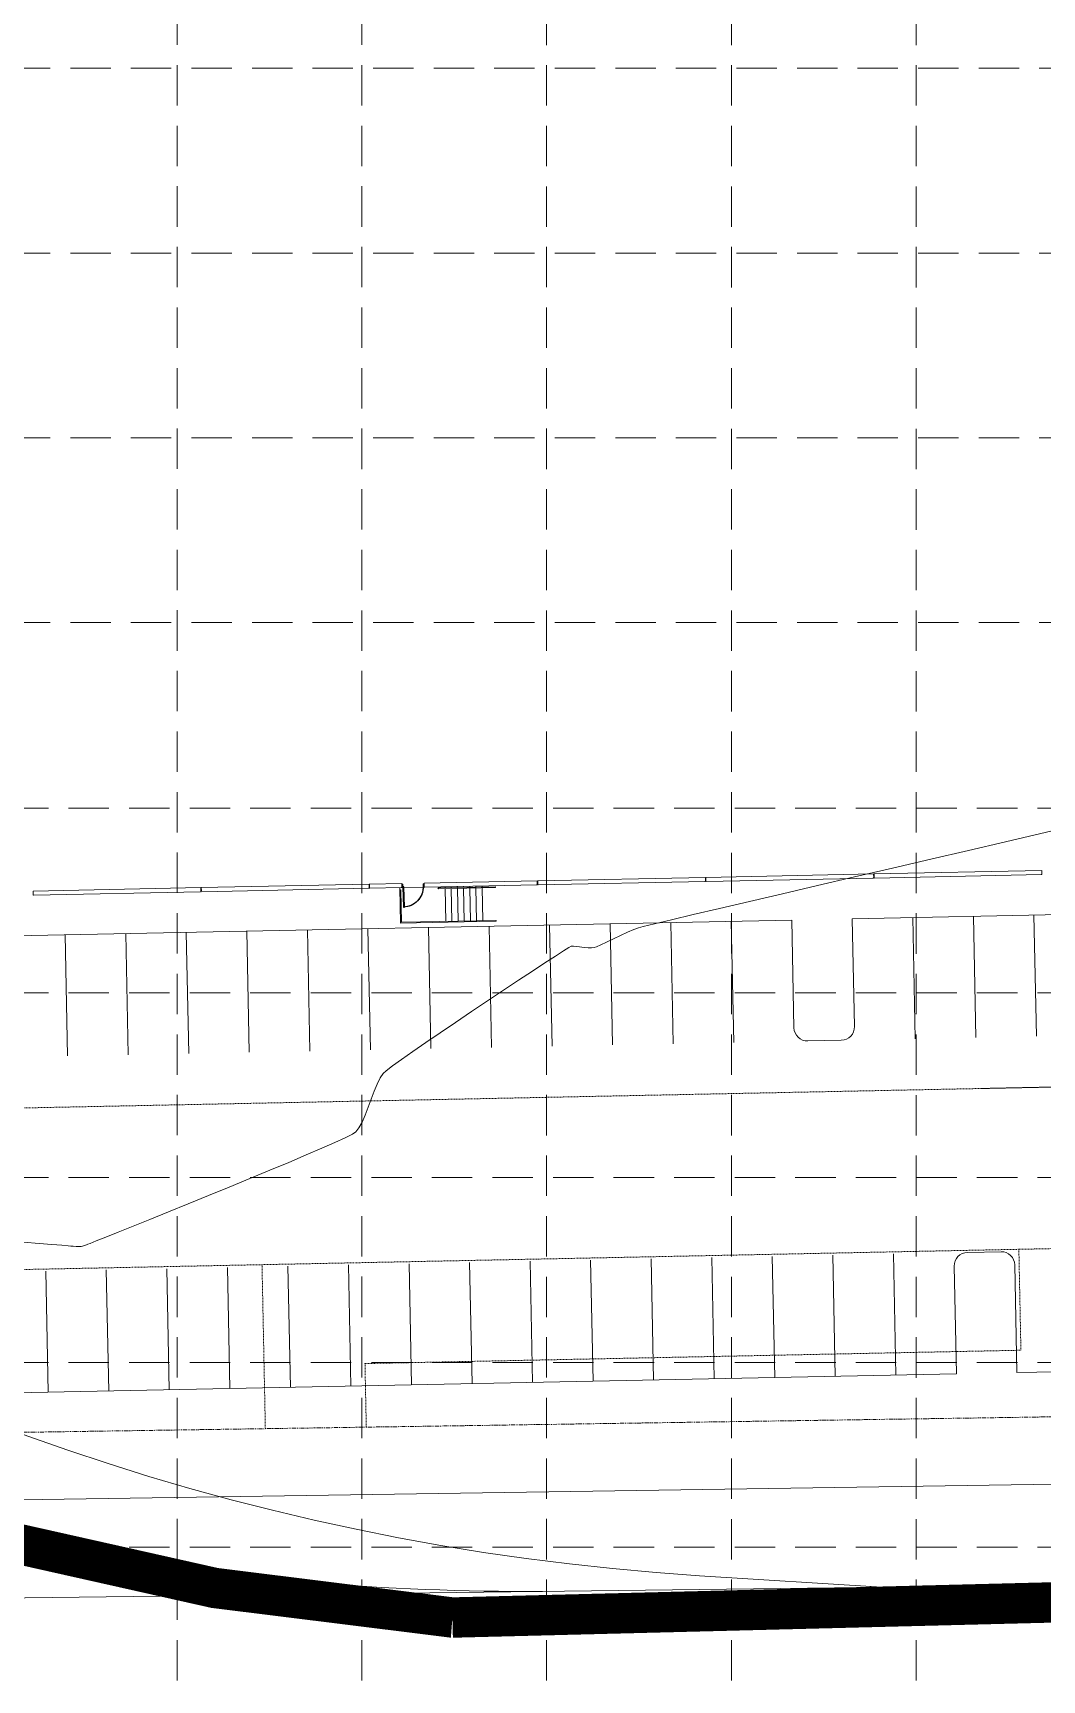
# Model space of a CAD drawing. Extents: x 2140663 to 2528301, y 336313 to 7007653.
# Drawn here: x 2527619.4 to 2527769.4, y 7006122 to 7006366.8 of the extents above; entities that cross this region are included whole.
import ezdxf

# ---------------------------------------------------------------- set-up
doc = ezdxf.new("R2010")
doc.units = 0
doc.header["$MEASUREMENT"] = 0
for name, pattern in [('HIDDEN', [0.375, 0.25, -0.125]), ('PHANTOM2', [1.25, 0.625, -0.125, 0.125, -0.125, 0.125, -0.125]), ('xdrc002pt$0$HIDDEN2', [0.1875, 0.125, -0.0625])]:
    doc.linetypes.add(name, pattern=pattern)
for name, color, linetype in [('1 EXISTING CONTOURS', 43, 'Continuous'), ('GRID', 254, 'HIDDEN'), ('LIMITS OF DISTURBANCE', 1, 'HIDDEN'), ('xdrc002ar$0$BASE1$0$ADO', 8, 'Continuous'), ('xdrc002ar$0$BASE1$0$AFLHR', 7, 'Continuous'), ('xdrc002ar$0$BASE1$0$awa', 7, 'Continuous'), ('xdrc002ar$0$xdrc002ar$0$C-PKNG-FACE-N', 1, 'Continuous'), ('xdrc002ar$0$xdrc002ar$0$C-PKNG-STRP-N', 6, 'Continuous'), ('xdrc002ar$0$XR3$0$BASE1$0$ADO', 3, 'Continuous'), ('xdrc002ar$0$XR3$0$BASE1$0$AFLHR', 2, 'Continuous'), ('xdrc002ar$0$XR3$0$BASE1$0$AFLST', 2, 'Continuous'), ('xdrc002ar$0$XR3$0$BASE1$0$awa', 4, 'Continuous'), ('xdrc002bs$0$C-WATR-PIPE-E', 12, 'Continuous'), ('xdrc002bs$0$v-rail-road-exist-demo', 14, 'xdrc002bs$0$TRACKS'), ('xdrc002bs$0$v-rail-road-exst', 14, 'xdrc002bs$0$TRACKS'), ('xdrc002pt$0$V-ESMT-ACCS-N', 2, 'xdrc002pt$0$HIDDEN2'), ('xdrc002pt$0$v-prop-line', 3, 'PHANTOM2')]:
    doc.layers.add(name, color=color, linetype=linetype)
doc.linetypes.add('xdrc002bs$0$TRACKS', pattern='A,0.15,[130,ltypeshp.shx,S=0.25,R=0,X=0,Y=0],0.15', length=0.3)

# ---------------------------------------------------------------- blocks, each defined once
blk = doc.blocks.new('xdrc002ar$0$XR3$0$A$C548F7B79')
at = {"layer": 'xdrc002ar$0$XR3$0$BASE1$0$awa', "lineweight": 0}
for p, q in [((0.7544716922566295, 299.2499386370182), (-1.88872218132019e-05, 298.4999518254772)), ((-1.88867561519146e-05, 0.7499248990789056), (-1.88872218132019e-05, 298.4999518254772)), ((0.7544716922566295, 299.2499386370182), (7.249981112778187, 299.2499386370182)), ((7.249981112312526, -6.191246211528778e-05), (7.249981112778187, 299.2499386370182)), ((0.7544716922566295, -6.191246211528778e-05), (-1.88872218132019e-05, 0.7499248990789056)), ((0.7544716922566295, -6.191246211528778e-05), (7.249981112778187, -6.191246211528778e-05))]:
    blk.add_line(p, q, dxfattribs=at)
blk = doc.blocks.new('xdrc002ar$0$A$C548F7B79')
at = {"layer": 'xdrc002ar$0$BASE1$0$awa', "lineweight": 0}
for p, q in [((0.7544716922566295, 299.2499386370182), (-1.88872218132019e-05, 298.4999518254772)), ((-1.88867561519146e-05, 0.7499248990789056), (-1.88872218132019e-05, 298.4999518254772)), ((0.7544716922566295, 299.2499386370182), (7.249981112778187, 299.2499386370182)), ((7.249981112312526, -6.191246211528778e-05), (7.249981112778187, 299.2499386370182)), ((0.7544716922566295, -6.191246211528778e-05), (-1.88872218132019e-05, 0.7499248990789056)), ((0.7544716922566295, -6.191246211528778e-05), (7.249981112778187, -6.191246211528778e-05))]:
    blk.add_line(p, q, dxfattribs=at)
blk = doc.blocks.new('xdrc002ar$0$BASE1$0$36D')
at = {"layer": 'xdrc002ar$0$BASE1$0$ADO'}
blk.add_lwpolyline([(-1.75, 1.000444171950221e-11), (0, 1.000444171950221e-11), (0, -35.99999999999), (-1.75, -35.99999999999)], close=True, dxfattribs=at)
blk.add_arc((0, 1.000444171950221e-11), 36, 180, 270, dxfattribs=at)
blk = doc.blocks.new('xdrc002ar$0$XR3$0$BASE1$0$36D')
at = {"layer": 'xdrc002ar$0$XR3$0$BASE1$0$ADO'}
blk.add_lwpolyline([(-1.75, 1.000444171950221e-11), (0, 1.000444171950221e-11), (0, -35.99999999999), (-1.75, -35.99999999999)], close=True, dxfattribs=at)
blk.add_arc((0, 1.000444171950221e-11), 36, 180, 270, dxfattribs=at)

msp = doc.modelspace()

# ---------------------------------------------------------------- linework, layer by layer
at = {"layer": '1 EXISTING CONTOURS', "color": 43, "lineweight": 0, "extrusion": (0.2268773845427762, -0.9739233298278819, 0), "elevation": -6250054.537375594}
msp.add_lwpolyline([(4051412.538992429, 604), (4051407.163450097, 604)], dxfattribs=at)
at = {"layer": '1 EXISTING CONTOURS', "color": 43, "lineweight": 0, "extrusion": (0.2270987692787496, -0.9738717312829638, 0), "elevation": -6249133.41567448}
msp.add_lwpolyline([(4052838.203629833, 604), (4052833.186102646, 604)], dxfattribs=at)
at = {"layer": '1 EXISTING CONTOURS', "color": 43, "lineweight": 0, "extrusion": (0.2266868450470709, -0.9739676967346532, 0), "elevation": -6250847.021384688}
msp.add_lwpolyline([(4050178.714303121, 604.0000000000007), (4050172.928837258, 604.0000000000007)], dxfattribs=at)
at = {"layer": '1 EXISTING CONTOURS', "color": 43, "lineweight": 0, "elevation": 604}
for points in [[(2527763.928426366, 7006246.587608127), (2527758.443583954, 7006245.310680888)], [(2527752.808727092, 7006243.999191884), (2527747.123317658, 7006242.6759176)], [(2527735.998688576, 7006240.085119142), (2527730.75839268, 7006238.863147941)], [(2527730.75839268, 7006238.863147941), (2527725.865391714, 7006237.720497406)], [(2527714.264777169, 7006234.996234666), (2527711.755574691, 7006234.398631662)], [(2527705.6651754, 7006232.168684929), (2527704.651759704, 7006231.688919568)], [(2527707.762303575, 7006233.140651532), (2527706.73115917, 7006232.668764977)], [(2527711.755574691, 7006234.398631662), (2527710.090976523, 7006233.994231758)], [(2527699.048519573, 7006230.899960341), (2527698.253514519, 7006230.394812172)], [(2527699.706872478, 7006231.097760074), (2527699.366068664, 7006231.086968693)], [(2527700.162945517, 7006231.039746098), (2527699.706872478, 7006231.097760074)], [(2527701.364710081, 7006230.882399603), (2527700.983089924, 7006230.912384987)], [(2527679.897841843, 7006218.204485233), (2527677.756574211, 7006216.742038351)], [(2527677.756574211, 7006216.742038351), (2527675.823510026, 7006215.406271544)], [(2527672.831322693, 7006213.276530846), (2527671.896864894, 7006212.5634333)], [(2527671.419941238, 7006212.138768517), (2527670.987723698, 7006211.486949746)], [(2527669.661913102, 7006208.340332637), (2527669.211726869, 7006207.135809545)], [(2527668.301626273, 7006204.92781246), (2527667.842593885, 7006204.069180192)], [(2527665.806931867, 7006202.620270124), (2527664.265150715, 7006201.911156513)], [(2527659.999820971, 7006200.052556947), (2527657.407165171, 7006198.954046353)], [(2527632.053886304, 7006188.57890931), (2527630.212330719, 7006187.839108047)], [(2527623.683416212, 7006186.62873772), (2527622.206591947, 7006186.749268003)], [(2527625.37006889, 7006186.49405809), (2527625.02398043, 7006186.520429824)], [(2527625.821069604, 7006186.460773674), (2527625.37006889, 7006186.49405809)], [(2527626.540152404, 7006186.441705743), (2527626.252568724, 7006186.437636313)], [(2527626.766067248, 7006186.495659121), (2527626.540152404, 7006186.441705743)], [(2527627.339048042, 7006186.694627388), (2527627.053411337, 7006186.590244373)], [(2527627.559840734, 7006186.777974058), (2527627.339048042, 7006186.694627388)], [(2527628.805840333, 7006187.275359963), (2527627.899861539, 7006186.91315274)], [(2527630.212330719, 7006187.839108047), (2527628.805840333, 7006187.275359963)]]:
    msp.add_lwpolyline(points, dxfattribs=at)
at = {"layer": '1 EXISTING CONTOURS', "color": 43, "lineweight": 0, "extrusion": (0.2267543128094369, -0.9739519914360872, 0), "elevation": -6250566.444790523}
msp.add_lwpolyline([(4050600.087955919, 604.0000000000007), (4050594.300709547, 604.0000000000007)], dxfattribs=at)
at = {"layer": '1 EXISTING CONTOURS', "color": 43, "lineweight": 0, "extrusion": (0.226884922958958, -0.9739215737080208, 0), "elevation": -6250023.182152411}
msp.add_lwpolyline([(4051432.498788464, 604), (4051426.863705414, 604)], dxfattribs=at)
at = {"layer": '1 EXISTING CONTOURS', "color": 43, "lineweight": 0, "extrusion": (0.2278726428134734, -0.9736909461719376, 0), "elevation": -6245910.661921854}
msp.add_lwpolyline([(4057753.695085729, 604), (4057749.128704399, 604)], dxfattribs=at)
at = {"layer": '1 EXISTING CONTOURS', "color": 43, "lineweight": 0, "extrusion": (0.2296914470946447, -0.9732634993317937, 0), "elevation": -6238318.442257789}
msp.add_lwpolyline([(4069407.629363158, 604.0000000000007), (4069404.285618204, 604.0000000000007)], dxfattribs=at)
at = {"layer": '1 EXISTING CONTOURS', "color": 43, "lineweight": 0, "extrusion": (0.2285725684413205, -0.9735268773671006, 0), "elevation": -6242991.940042051}
msp.add_lwpolyline([(4062238.253079254, 604), (4062234.247000362, 604)], dxfattribs=at)
at = {"layer": '1 EXISTING CONTOURS', "color": 43, "lineweight": 0, "extrusion": (0.4247124825507197, -0.9053282869576122, 0), "elevation": -5269392.019088682}
msp.add_lwpolyline([(5264038.874930685, 604.0000000000007), (5264037.697475186, 604.0000000000007)], dxfattribs=at)
at = {"layer": '1 EXISTING CONTOURS', "color": 43, "lineweight": 0, "extrusion": (0.3987363016577193, -0.9170656256453648, 0), "elevation": -5417286.733736451}
msp.add_lwpolyline([(5111714.382634019, 604), (5111713.391540714, 604)], dxfattribs=at)
at = {"layer": '1 EXISTING CONTOURS', "color": 43, "lineweight": 0, "extrusion": (0.3601819802980246, -0.932882061714445, 0), "elevation": -5625554.47095423}
msp.add_lwpolyline([(4881573.895523359, 604), (4881573.145971626, 604)], dxfattribs=at)
at = {"layer": '1 EXISTING CONTOURS', "color": 43, "lineweight": 0, "extrusion": (-0.2529944324806289, 0.9674677344148509, 0), "elevation": 6138808.749237547}
msp.add_lwpolyline([(-4218016.148171768, 604), (-4218015.403411034, 604)], dxfattribs=at)
at = {"layer": '1 EXISTING CONTOURS', "color": 43, "lineweight": 0, "extrusion": (0.546575358467989, -0.8374099220307755, 0), "elevation": -4485509.275495833}
msp.add_lwpolyline([(5946151.045686806, 604), (5946149.179314172, 604)], dxfattribs=at)
at = {"layer": '1 EXISTING CONTOURS', "color": 43, "lineweight": 0, "extrusion": (0.5431659789934913, -0.8396253445817617, 0), "elevation": -4509648.912993032}
msp.add_lwpolyline([(5927865.508557952, 604), (5927864.067286139, 604)], dxfattribs=at)
at = {"layer": '1 EXISTING CONTOURS', "color": 43, "lineweight": 0, "extrusion": (-0.5074530303912247, 0.8616794194749943, 0), "elevation": 4754436.432497322}
msp.add_lwpolyline([(-5733399.719064823, 604.0000000000003), (-5733399.350541353, 604.0000000000003)], dxfattribs=at)
at = {"layer": '1 EXISTING CONTOURS', "color": 43, "lineweight": 0, "extrusion": (-0.1666146927273228, -0.9860220809735347, 0), "elevation": -7329450.495547793}
msp.add_lwpolyline([(1325027.611318466, 604), (1325027.142880754, 604)], dxfattribs=at)
at = {"layer": '1 EXISTING CONTOURS', "color": 43, "lineweight": 0, "extrusion": (-0.1363608611415702, -0.9906592328085019, 0), "elevation": -7285466.823305057}
msp.add_lwpolyline([(1548714.636107654, 604.0000000000007), (1548714.274475251, 604.0000000000007)], dxfattribs=at)
at = {"layer": '1 EXISTING CONTOURS', "color": 43, "lineweight": 0, "extrusion": (-0.06926765531791049, -0.997598111429026, 0), "elevation": -7164490.643394916}
msp.add_lwpolyline([(2036325.440670818, 604.0000000000007), (2036324.921851594, 604.0000000000007)], dxfattribs=at)
at = {"layer": '1 EXISTING CONTOURS', "color": 43, "lineweight": 0, "extrusion": (-0.03237617528938162, -0.9994757542199968, 0), "elevation": -7084395.178727327}
msp.add_lwpolyline([(2299542.30996221, 604.0000000000007), (2299541.787235333, 604.0000000000007)], dxfattribs=at)
at = {"layer": '1 EXISTING CONTOURS', "color": 43, "lineweight": 0, "extrusion": (0.06811762815560746, -0.9976772968923643, 0), "elevation": -6817776.342923895}
msp.add_lwpolyline([(2999079.526106158, 604.0000000000003), (2999079.128924184, 604.0000000000003)], dxfattribs=at)
at = {"layer": '1 EXISTING CONTOURS', "color": 43, "lineweight": 0, "extrusion": (0.3598668305677312, -0.9330036785871405, 0), "elevation": -5627202.766620982}
msp.add_lwpolyline([(4879666.459346045, 604.0000000000003), (4879666.104291873, 604.0000000000003)], dxfattribs=at)
at = {"layer": '1 EXISTING CONTOURS', "color": 43, "lineweight": 0, "extrusion": (0.4137434606034447, -0.9103935131622402, 0), "elevation": -5332606.598562402}
msp.add_lwpolyline([(5199987.497716106, 604.0000000000007), (5199986.788069976, 604.0000000000007)], dxfattribs=at)
at = {"layer": '1 EXISTING CONTOURS', "color": 43, "lineweight": 0, "extrusion": (0.4257222441312171, -0.9048538947542197, 0), "elevation": -5263515.934421252}
msp.add_lwpolyline([(5269912.076443214, 604.0000000000007), (5269911.1111601, 604.0000000000007)], dxfattribs=at)
at = {"layer": '1 EXISTING CONTOURS', "color": 43, "lineweight": 0, "extrusion": (0.5507121142156931, -0.8346952541233726, 0), "elevation": -4456033.23768259}
msp.add_lwpolyline([(5968268.164722994, 604.0000000000007), (5968265.6709959, 604.0000000000007)], dxfattribs=at)
at = {"layer": '1 EXISTING CONTOURS', "color": 43, "lineweight": 0, "extrusion": (-0.5488644909210054, 0.8359113413550658, 0), "elevation": 4469223.646962802}
msp.add_lwpolyline([(-5958399.408955919, 604.0000000000003), (-5958397.191762766, 604.0000000000003)], dxfattribs=at)
at = {"layer": '1 EXISTING CONTOURS', "color": 43, "lineweight": 0, "extrusion": (0.5524070278166777, -0.8335745171361372, 0), "elevation": -4443896.882281972}
msp.add_lwpolyline([(5977307.741330094, 604), (5977305.045356646, 604)], dxfattribs=at)
at = {"layer": '1 EXISTING CONTOURS', "color": 43, "lineweight": 0, "extrusion": (0.5559674598804099, -0.8312040565072605, 0), "elevation": -4418289.243180763}
msp.add_lwpolyline([(5996255.619865714, 604.0000000000007), (5996252.742254717, 604.0000000000007)], dxfattribs=at)
at = {"layer": '1 EXISTING CONTOURS', "color": 43, "lineweight": 0, "extrusion": (0.5541155239939488, -0.8324397792446682, 0), "elevation": -4431628.106348254}
msp.add_lwpolyline([(5986406.888328398, 604.0000000000007), (5986404.064394769, 604.0000000000007)], dxfattribs=at)
at = {"layer": '1 EXISTING CONTOURS', "color": 43, "lineweight": 0, "extrusion": (0.5580980813954615, -0.8297749885015244, 0), "elevation": -4402891.337314161}
msp.add_lwpolyline([(6007568.115070187, 604.0000000000007), (6007565.258058898, 604.0000000000007)], dxfattribs=at)
at = {"layer": '1 EXISTING CONTOURS', "color": 43, "lineweight": 0, "extrusion": (0.5606835956706995, -0.8280301356507356, 0), "elevation": -4384131.156432049}
msp.add_lwpolyline([(6021269.505779833, 604), (6021266.743635911, 604)], dxfattribs=at)
at = {"layer": '1 EXISTING CONTOURS', "color": 43, "lineweight": 0, "extrusion": (0.5750725323681711, -0.8181024278876446, 0), "elevation": -4278204.89734286}
msp.add_lwpolyline([(6096979.764127927, 604), (6096977.731951995, 604)], dxfattribs=at)
at = {"layer": '1 EXISTING CONTOURS', "color": 43, "lineweight": 0, "extrusion": (0.6650044913268326, -0.7468393579044563, 0), "elevation": -3551602.128200891}
msp.add_lwpolyline([(6546927.678321343, 604), (6546927.039731997, 604)], dxfattribs=at)
at = {"layer": '1 EXISTING CONTOURS', "color": 43, "lineweight": 0, "extrusion": (-0.58580402808992, 0.8104527380875607, 0), "elevation": 4197483.807307556}
msp.add_lwpolyline([(-6152828.966821501, 604), (-6152827.32618386, 604)], dxfattribs=at)
at = {"layer": '1 EXISTING CONTOURS', "color": 43, "lineweight": 0, "extrusion": (0.9246006826563686, -0.3809377608368292, 0), "elevation": -331844.2570809517}
msp.add_lwpolyline([(7440832.252382759, 604.0000000000007), (7440831.091868085, 604.0000000000007)], dxfattribs=at)
at = {"layer": '1 EXISTING CONTOURS', "color": 43, "lineweight": 0, "extrusion": (0.8991556742664538, -0.4376289220726149, 0), "elevation": -793351.0695561348}
msp.add_lwpolyline([(7405856.743313415, 604.0000000000007), (7405855.743902335, 604.0000000000007)], dxfattribs=at)
at = {"layer": '1 EXISTING CONTOURS', "color": 43, "lineweight": 0, "extrusion": (0.9348195615972671, -0.3551230593119705, 0), "elevation": -125151.0947836507}
msp.add_lwpolyline([(7447175.649341354, 604), (7447174.392437506, 604)], dxfattribs=at)
at = {"layer": '1 EXISTING CONTOURS', "color": 43, "lineweight": 0, "extrusion": (0.9165600765546881, -0.3998970193263064, 0), "elevation": -485000.6153780478}
msp.add_lwpolyline([(7432415.886265106, 604), (7432414.744659554, 604)], dxfattribs=at)
at = {"layer": '1 EXISTING CONTOURS', "color": 43, "lineweight": 0, "extrusion": (0.9315096351962617, -0.3637166473183863, 0), "elevation": -193725.9445422827}
msp.add_lwpolyline([(7445704.824406601, 604), (7445703.577348094, 604)], dxfattribs=at)
at = {"layer": '1 EXISTING CONTOURS', "color": 43, "lineweight": 0, "extrusion": (0.445890370253663, -0.895087581030511, 0), "elevation": -5144103.113056842}
msp.add_lwpolyline([(5386481.73811303, 604.0000000000007), (5386480.553204609, 604.0000000000007)], dxfattribs=at)
at = {"layer": '1 EXISTING CONTOURS', "color": 43, "lineweight": 0, "extrusion": (0.5310044315438815, -0.8473690422010703, 0), "elevation": -4594637.343378882}
msp.add_lwpolyline([(5862192.179292802, 604), (5862191.572749432, 604)], dxfattribs=at)
at = {"layer": '1 EXISTING CONTOURS', "color": 43, "lineweight": 0, "extrusion": (0.7921635676493323, -0.6103088415622716, 0), "elevation": -2273621.913188574}
msp.add_lwpolyline([(7092717.643988729, 604.0000000000007), (7092716.88847103, 604.0000000000007)], dxfattribs=at)
at = {"layer": '1 EXISTING CONTOURS', "color": 43, "lineweight": 0, "extrusion": (0.3956458695573731, -0.9184031499849019, 0), "elevation": -5434457.959118129}
msp.add_lwpolyline([(5093387.53086463, 604), (5093385.018013224, 604)], dxfattribs=at)
at = {"layer": '1 EXISTING CONTOURS', "color": 43, "lineweight": 0, "extrusion": (0.4039487925749368, -0.9147815985125908, 0), "elevation": -5388097.655847279}
msp.add_lwpolyline([(5142407.559525615, 604.0000000000007), (5142405.419649713, 604.0000000000007)], dxfattribs=at)
at = {"layer": '1 EXISTING CONTOURS', "color": 43, "lineweight": 0, "extrusion": (0.3832441812304382, -0.9236470633055741, 0), "elevation": -5502545.08566168}
msp.add_lwpolyline([(5019745.274299314, 604.0000000000007), (5019742.063108545, 604.0000000000007)], dxfattribs=at)
at = {"layer": '1 EXISTING CONTOURS', "color": 43, "lineweight": 0, "extrusion": (-0.3861925445175677, 0.9224181907134347, 0), "elevation": 5486482.917228}
msp.add_lwpolyline([(-5037298.973720191, 604.0000000000003), (-5037295.925152212, 604.0000000000003)], dxfattribs=at)
at = {"layer": '1 EXISTING CONTOURS', "color": 43, "lineweight": 0, "extrusion": (0.380951114531516, -0.9245951807884334, 0), "elevation": -5514983.856872502}
msp.add_lwpolyline([(5006072.897822845, 604), (5006069.594200943, 604)], dxfattribs=at)
at = {"layer": '1 EXISTING CONTOURS', "color": 43, "lineweight": 0, "extrusion": (-0.3776094907489273, 0.9259649412889972, 0), "elevation": 5533027.11161826}
msp.add_lwpolyline([(-4986116.472735381, 604.0000000000007), (-4986113.194873011, 604.0000000000007)], dxfattribs=at)
at = {"layer": '1 EXISTING CONTOURS', "color": 43, "lineweight": 0, "extrusion": (0.3791149951485514, -0.9253495666252369, 0), "elevation": -5524910.295908419}
msp.add_lwpolyline([(4995112.205517772, 604), (4995108.879669279, 604)], dxfattribs=at)
at = {"layer": '1 EXISTING CONTOURS', "color": 43, "lineweight": 0, "extrusion": (0.3743462316687495, -0.9272890050223862, 0), "elevation": -5550552.09980105}
msp.add_lwpolyline([(4966590.801470665, 604), (4966588.08888939, 604)], dxfattribs=at)
at = {"layer": '1 EXISTING CONTOURS', "color": 43, "lineweight": 0, "extrusion": (0.3752768969262622, -0.9269127524386509, 0), "elevation": -5545563.618793897}
msp.add_lwpolyline([(4972163.160904909, 604.0000000000007), (4972160.189672939, 604.0000000000007)], dxfattribs=at)
at = {"layer": '1 EXISTING CONTOURS', "color": 43, "lineweight": 0, "extrusion": (-0.3763499486501136, 0.9264775853473505, 0), "elevation": 5539802.466814589}
msp.add_lwpolyline([(-4978584.380992696, 604.0000000000007), (-4978581.221334583, 604.0000000000007)], dxfattribs=at)
at = {"layer": '1 EXISTING CONTOURS', "color": 43, "lineweight": 0, "extrusion": (0.3735223550319804, -0.9276211782249063, 0), "elevation": -5554961.827011805}
msp.add_lwpolyline([(4961655.465441502, 604.0000000000007), (4961653.081737423, 604.0000000000007)], dxfattribs=at)
at = {"layer": '1 EXISTING CONTOURS', "color": 43, "lineweight": 0, "extrusion": (-0.08186824816004991, -0.9966431607868509, 0), "elevation": -7189600.108444021}
msp.add_lwpolyline([(1945551.226545522, 604.0000000000007), (1945548.935243044, 604.0000000000007)], dxfattribs=at)
at = {"layer": '1 EXISTING CONTOURS', "color": 43, "lineweight": 0, "extrusion": (-0.08162286675992139, -0.9966632869840707, 0), "elevation": -7189120.885337761}
msp.add_lwpolyline([(1947323.209145231, 604), (1947321.285882588, 604)], dxfattribs=at)
at = {"layer": '1 EXISTING CONTOURS', "color": 43, "lineweight": 0, "extrusion": (-0.08092236040408592, -0.9967204079312469, 0), "elevation": -7187750.469313218}
msp.add_lwpolyline([(1952377.916120665, 604), (1952376.949402286, 604)], dxfattribs=at)
at = {"layer": '1 EXISTING CONTOURS', "color": 43, "lineweight": 0, "extrusion": (-0.07952837381310994, -0.9968326026764185, 0), "elevation": -7185013.05176299}
msp.add_lwpolyline([(1962428.410643341, 604.0000000000007), (1962428.032429106, 604.0000000000007)], dxfattribs=at)
at = {"layer": '1 EXISTING CONTOURS', "color": 43, "lineweight": 0, "extrusion": (-0.05354395647201633, -0.998565493458152, 0), "elevation": -7131475.127403182}
msp.add_lwpolyline([(2148861.414522438, 604.0000000000003), (2148860.98240344, 604.0000000000003)], dxfattribs=at)
at = {"layer": '1 EXISTING CONTOURS', "color": 43, "lineweight": 0, "extrusion": (0.3126669957624234, -0.9498628057571792, 0), "elevation": -5864610.495069894}
msp.add_lwpolyline([(4591502.237783728, 604), (4591501.93527258, 604)], dxfattribs=at)
at = {"layer": '1 EXISTING CONTOURS', "color": 43, "lineweight": 0, "extrusion": (0.3694352366114772, -0.9292564801763946, 0), "elevation": -5576749.779123119}
msp.add_lwpolyline([(4937146.925425805, 604.0000000000007), (4937146.5595195, 604.0000000000007)], dxfattribs=at)
at = {"layer": 'GRID', "color": 253, "linetype": 'HIDDEN', "lineweight": 0, "ltscale": 24}
for p, q in [((2527640.809458301, 7006031.973076862), (2527640.809458301, 7007624.562990395)), ((2527668.266930372, 7006031.968759974), (2527668.266930372, 7007624.562990395)), ((2527695.724402441, 7006031.964443088), (2527695.724402441, 7007624.562990395)), ((2527723.181874511, 7006031.960126197), (2527723.181874511, 7007624.562990395)), ((2527750.639346582, 7006031.955809309), (2527750.639346582, 7007624.562990395)), ((2527228.947377252, 7006361.51927518), (2528272.331315909, 7006361.51927518)), ((2527228.947377252, 7006334.061803108), (2528272.331315909, 7006334.061803108)), ((2527228.947377252, 7006306.604331039), (2528272.331315909, 7006306.604331039)), ((2527228.947377252, 7006279.146858971), (2528272.331315909, 7006279.146858971)), ((2527228.686696025, 7006251.597585191), (2528272.070634682, 7006251.597585191)), ((2527228.686696025, 7006224.140113123), (2528272.070634682, 7006224.140113123)), ((2527228.686696025, 7006196.682641054), (2528272.070634682, 7006196.682641054)), ((2527228.686696025, 7006169.225168982), (2528272.070634682, 7006169.225168982)), ((2527228.686696025, 7006141.767696912), (2528272.070634682, 7006141.767696912))]:
    msp.add_line(p, q, dxfattribs=at)
at = {"layer": 'LIMITS OF DISTURBANCE', "ltscale": 70, "const_width": 6}
msp.add_lwpolyline([(2527323.279507909, 7007478.034385583), (2527323.279507909, 7007463.102355542), (2527345.362386929, 7006446.874516389, 0.3527120601780434), (2527681.725039883, 7006131.321992346), (2528205.897920626, 7006144.525554366), (2528183.386823632, 7007495.015237641)], format="xyb", close=True, dxfattribs=at)
at = {"layer": 'xdrc002ar$0$BASE1$0$ADO', "color": 7, "lineweight": 0}
for points in [[(2527674.375824917, 7006240.272511896), (2527674.383859176, 7006239.876760265), (2527674.21722691, 7006239.873377419), (2527674.209192651, 7006240.26912905)], [(2527677.541837961, 7006240.336785969), (2527677.54987222, 7006239.941034338), (2527677.383239955, 7006239.937651493), (2527677.375205695, 7006240.333403124)]]:
    msp.add_lwpolyline(points, close=True, dxfattribs=at)
at = {"layer": 'xdrc002ar$0$BASE1$0$AFLHR', "color": 7, "lineweight": 0}
for p, q in [((2527674.156854089, 7006239.767963686), (2527674.385973454, 7006239.772615099)), ((2527677.614473598, 7006239.838157739), (2527674.531776686, 7006239.775575089))]:
    msp.add_line(p, q, dxfattribs=at)
at = {"layer": 'xdrc002ar$0$BASE1$0$awa', "color": 7, "lineweight": 0}
for p, q in [((2527644.347927775, 7006239.767095612), (2527619.414427667, 7006239.260913989)), ((2527644.358914429, 7006239.225914886), (2527644.347927775, 7006239.767095612)), ((2527674.207078373, 7006240.373274215), (2527669.405252203, 7006240.275791065)), ((2527669.405252203, 7006240.275791065), (2527669.416238834, 7006239.734611444)), ((2527669.416238834, 7006239.734611444), (2527669.480002119, 7006239.673017669)), ((2527674.156854089, 7006239.767963685), (2527669.480002119, 7006239.673017669)), ((2527674.156854089, 7006239.767963686), (2527674.218072622, 7006239.831719353)), ((2527674.218072622, 7006239.831719353), (2527674.207078373, 7006240.373274215)), ((2527694.337607116, 7006240.781949438), (2527677.539723682, 7006240.440931136)), ((2527677.550717931, 7006239.899376272), (2527677.539723682, 7006240.440931136)), ((2527677.614473598, 7006239.838157739), (2527677.550717931, 7006239.899376272)), ((2527694.287382832, 7006240.176638908), (2527677.614473598, 7006239.838157739)), ((2527694.348593747, 7006240.240769807), (2527694.287382832, 7006240.176638908)), ((2527694.337607116, 7006240.781949438), (2527694.348593747, 7006240.240769807)), ((2527619.425414321, 7006238.719733263), (2527619.414427667, 7006239.260913989)), ((2527619.425414321, 7006238.719733263), (2527619.489176484, 7006238.658140571)), ((2527644.29770459, 7006239.161785103), (2527619.489176484, 7006238.658140571)), ((2527644.358914429, 7006239.225914886), (2527644.29770459, 7006239.161785103))]:
    msp.add_line(p, q, dxfattribs=at)
at = {"layer": 'xdrc002ar$0$BASE1$0$awa', "color": 7, "linetype": 'Continuous', "lineweight": 0}
msp.add_circle((2527644.378597632, 7006239.767718351), 0.03067617850986161, dxfattribs=at)
at = {"layer": 'xdrc002ar$0$xdrc002ar$0$C-PKNG-FACE-N', "color": 7, "linetype": 'Continuous', "lineweight": 0}
for p, q in [((2527741.15790043, 7006235.126403999), (2527903.12445725, 7006238.414789128)), ((2527570.193201565, 7006231.655330807), (2527732.159758384, 7006234.943715936)), ((2527732.484537163, 7006218.947018965), (2527732.159758384, 7006234.943715936)), ((2527741.482679209, 7006219.129707028), (2527741.15790043, 7006235.126403999)), ((2527734.524721631, 7006216.988029192), (2527739.523689434, 7006217.08952256)), ((2527758.260872891, 7006185.571076551), (2527763.259840694, 7006185.67256992)), ((2527756.301883117, 7006183.530892083), (2527756.626661896, 7006167.534195114)), ((2527765.300025163, 7006183.713580146), (2527765.624803941, 7006167.716883177)), ((2527765.624803941, 7006167.716883177), (2527954.585786898, 7006171.553332496)), ((2527567.66567894, 7006163.697745795), (2527756.626661896, 7006167.534195114))]:
    msp.add_line(p, q, dxfattribs=at)
for centre, start, end in [((2527734.484124284, 7006218.987616314), 181.1631084898884, 271.1631088099875), ((2527739.483092087, 7006219.089109682), 271.1631088099875, 1.163108489888423), ((2527758.301470239, 7006183.571489432), 91.16310880998755, 181.1631084898884), ((2527763.300438042, 7006183.672982798), 1.163108489888423, 91.16310880998755)]:
    msp.add_arc(centre, 1.9999992, start, end, dxfattribs=at)
at = {"layer": 'xdrc002ar$0$xdrc002ar$0$C-PKNG-STRP-N', "color": 7, "linetype": 'Continuous', "lineweight": 0}
for p, q in [((2527714.528850419, 7006216.58205572), (2527714.163474294, 7006234.57833981)), ((2527723.526992465, 7006216.764743782), (2527723.161616339, 7006234.761027873)), ((2527750.521418601, 7006217.31280797), (2527750.156042476, 7006235.309092062)), ((2527759.519560647, 7006217.495496034), (2527759.154184521, 7006235.491780125)), ((2527768.517702693, 7006217.678184095), (2527768.152326567, 7006235.674468188)), ((2527624.547429963, 7006214.755175091), (2527624.182053838, 7006232.751459182)), ((2527633.545572009, 7006214.937863153), (2527633.180195884, 7006232.934147246)), ((2527642.543714055, 7006215.120551217), (2527642.178337929, 7006233.116835307)), ((2527651.5418561, 7006215.30323928), (2527651.176479975, 7006233.299523371)), ((2527660.539998146, 7006215.485927342), (2527660.17462202, 7006233.482211433)), ((2527669.538140192, 7006215.668615405), (2527669.172764066, 7006233.664899496)), ((2527678.536282237, 7006215.851303468), (2527678.170906112, 7006233.847587558)), ((2527687.534424283, 7006216.033991531), (2527687.169048157, 7006234.030275621)), ((2527696.532566328, 7006216.216679594), (2527696.167190203, 7006234.212963684)), ((2527705.530708374, 7006216.399367657), (2527705.165332248, 7006234.395651747)), ((2527639.285439178, 7006183.155534388), (2527639.650815304, 7006165.159250298)), ((2527648.283581224, 7006183.338222452), (2527648.648957349, 7006165.34193836)), ((2527657.281723269, 7006183.520910515), (2527657.647099395, 7006165.524626423)), ((2527666.279865315, 7006183.703598577), (2527666.645241441, 7006165.707314486)), ((2527675.278007361, 7006183.886286641), (2527675.643383486, 7006165.890002549)), ((2527684.276149406, 7006184.068974702), (2527684.641525531, 7006166.072690612)), ((2527693.274291452, 7006184.251662766), (2527693.639667577, 7006166.255378674)), ((2527702.272433497, 7006184.434350828), (2527702.637809623, 7006166.438066737)), ((2527711.270575542, 7006184.617038891), (2527711.635951668, 7006166.6207548)), ((2527720.268717588, 7006184.799726953), (2527720.634093713, 7006166.803442863)), ((2527729.266859633, 7006184.982415016), (2527729.632235759, 7006166.986130926)), ((2527738.265001679, 7006185.16510308), (2527738.630377805, 7006167.168818988)), ((2527747.263143725, 7006185.347791142), (2527747.62851985, 7006167.351507051)), ((2527621.289155087, 7006182.790158263), (2527621.654531213, 7006164.793874172)), ((2527630.287297132, 7006182.972846326), (2527630.652673258, 7006164.976562235))]:
    msp.add_line(p, q, dxfattribs=at)
at = {"layer": 'xdrc002ar$0$XR3$0$BASE1$0$ADO', "color": 7, "lineweight": 0}
for points in [[(2527674.373578392, 7006240.272428109), (2527674.381612538, 7006239.876676477), (2527674.214980272, 7006239.873293678), (2527674.206946126, 7006240.269045311)], [(2527677.539591456, 7006240.336701275), (2527677.547625601, 7006239.940949642), (2527677.380993335, 7006239.937566844), (2527677.372959189, 7006240.333318477)]]:
    msp.add_lwpolyline(points, close=True, dxfattribs=at)
at = {"layer": 'xdrc002ar$0$XR3$0$BASE1$0$AFLHR', "color": 7, "lineweight": 0}
for p, q in [((2527674.032469047, 7006234.493483187), (2527673.925488054, 7006239.763228615)), ((2527674.154906148, 7006234.620994486), (2527674.0584964, 7006239.37001408)), ((2527674.154607421, 7006239.767879962), (2527674.383726787, 7006239.772531309)), ((2527677.61222695, 7006239.838073025), (2527674.52953002, 7006239.775491258)), ((2527688.07136162, 7006239.904540378), (2527679.635603129, 7006239.733286219)), ((2527688.073898719, 7006239.779566178), (2527679.638140228, 7006239.608312019)), ((2527680.635396728, 7006239.753583008), (2527680.63243678, 7006239.899386241)), ((2527680.736880674, 7006234.754615014), (2527680.637933827, 7006239.628608809)), ((2527688.175385782, 7006234.780598246), (2527674.032469047, 7006234.493483187)), ((2527688.172848684, 7006234.905572447), (2527674.154906148, 7006234.620994486))]:
    msp.add_line(p, q, dxfattribs=at)
for centre, radius, start, end in [((2527679.636871679, 7006239.670799119), 0.0624999750000003, 91.16300071226392, 271.1630007122639), ((2527688.072630169, 7006239.842053277), 0.0624999750000003, 271.1630007122639, 91.16300071226392), ((2527688.174114115, 7006234.843085283), 0.06249997507761049, 271.1630007122639, 91.16300071226392)]:
    msp.add_arc(centre, radius, start, end, dxfattribs=at)
at = {"layer": 'xdrc002ar$0$XR3$0$BASE1$0$AFLST', "color": 7, "lineweight": 0}
for p, q in [((2527681.548914246, 7006239.917991632), (2527681.551874194, 7006239.772188398)), ((2527681.554411293, 7006239.647214198), (2527681.65335814, 7006234.773220404)), ((2527682.465391711, 7006239.936597022), (2527682.46835166, 7006239.790793789)), ((2527682.470888759, 7006239.665819588), (2527682.569835606, 7006234.791825794)), ((2527683.381869177, 7006239.955202412), (2527683.384829125, 7006239.809399178)), ((2527683.387366224, 7006239.684424979), (2527683.486313071, 7006234.810431184)), ((2527684.298346642, 7006239.973807802), (2527684.301306591, 7006239.828004569)), ((2527684.30384369, 7006239.703030368), (2527684.402790537, 7006234.829036574)), ((2527685.214824108, 7006239.992413192), (2527685.217784056, 7006239.846609958)), ((2527685.220321155, 7006239.721635759), (2527685.319268002, 7006234.847641964)), ((2527686.131301574, 7006240.011018583), (2527686.134261522, 7006239.865215349)), ((2527686.136798621, 7006239.740241149), (2527686.235745468, 7006234.866247354))]:
    msp.add_line(p, q, dxfattribs=at)
at = {"layer": 'xdrc002ar$0$XR3$0$BASE1$0$awa', "color": 7, "lineweight": 0}
for p, q in [((2527644.345681091, 7006239.767020274), (2527619.412180839, 7006239.26084572)), ((2527644.356667591, 7006239.225839546), (2527644.345681091, 7006239.767020274)), ((2527674.204831877, 7006240.373190477), (2527669.40300568, 7006240.275708702)), ((2527674.15460742, 7006239.767879962), (2527669.477755424, 7006239.672935286)), ((2527674.154607421, 7006239.767879962), (2527674.215825971, 7006239.831635611)), ((2527674.215825971, 7006239.831635611), (2527674.204831877, 7006240.373190477)), ((2527694.335360738, 7006240.781859927), (2527677.537477207, 7006240.44084644)), ((2527677.548471301, 7006239.899291575), (2527677.537477207, 7006240.440846441)), ((2527677.61222695, 7006239.838073025), (2527677.548471301, 7006239.899291575)), ((2527694.285136281, 7006240.176549412), (2527677.61222695, 7006239.838073025)), ((2527619.42316734, 7006238.719664991), (2527619.412180839, 7006239.26084572)), ((2527619.42316734, 7006238.719664991), (2527619.486929486, 7006238.658072281)), ((2527644.295457735, 7006239.16170978), (2527619.486929486, 7006238.658072281)), ((2527644.356667591, 7006239.225839546), (2527644.295457735, 7006239.16170978))]:
    msp.add_line(p, q, dxfattribs=at)
at = {"layer": 'xdrc002ar$0$XR3$0$BASE1$0$awa', "lineweight": 0}
for p, q in [((2527669.40300568, 7006240.275708702), (2527669.413992156, 7006239.73452908)), ((2527669.413992156, 7006239.73452908), (2527669.477755424, 7006239.672935286)), ((2527694.346347214, 7006240.240680293), (2527694.285136281, 7006240.176549412)), ((2527694.335360738, 7006240.781859927), (2527694.346347214, 7006240.240680293))]:
    msp.add_line(p, q, dxfattribs=at)
at = {"layer": 'xdrc002ar$0$XR3$0$BASE1$0$awa', "color": 7, "linetype": 'Continuous', "lineweight": 0}
msp.add_circle((2527644.376350948, 7006239.767643005), 0.0306761785098616, dxfattribs=at)
at = {"layer": 'xdrc002ar$0$XR3$0$BASE1$0$awa', "color": 7, "lineweight": 0}
msp.add_arc((2527673.9960093, 7006239.368745531), 0.0624999750000003, 1.163000712263895, 181.1630007122639, dxfattribs=at)
at = {"layer": 'xdrc002bs$0$C-WATR-PIPE-E', "color": 7, "lineweight": 0}
msp.add_line((2528196.109451412, 7006157.551481116), (2527437.641812644, 7006146.124993335), dxfattribs=at)
at = {"layer": 'xdrc002bs$0$v-rail-road-exist-demo', "color": 7, "lineweight": 0, "ltscale": 0.1}
msp.add_lwpolyline([(2527406.993449498, 7006362.756524464, 0.2893170627698015), (2527718.472789923, 7006137.537521685, 0.2893170627698015)], format="xyb", dxfattribs=at)
at = {"layer": 'xdrc002bs$0$v-rail-road-exst', "color": 7, "lineweight": 0, "ltscale": 0.1}
msp.add_line((2528196.578675124, 7006141.41994409), (2527339.593587719, 7006130.812595026), dxfattribs=at)
at = {"layer": 'xdrc002bs$0$v-rail-road-exst', "color": 7, "lineweight": 0}
msp.add_line((2527745.523247505, 7006135.836997037), (2527718.472789923, 7006137.537521685), dxfattribs=at)
at = {"layer": 'xdrc002bs$0$v-rail-road-exst', "color": 7, "lineweight": 0, "ltscale": 0.1}
msp.add_lwpolyline([(2527558.629770111, 7006157.928374103, 0.08525032321244984), (2527695.09482768, 7006135.21281832, -4.486272877289299)], format="xyb", dxfattribs=at)
at = {"layer": 'xdrc002pt$0$V-ESMT-ACCS-N', "color": 7, "lineweight": 0}
for p, q in [((2527580.557894831, 7006206.275806865), (2528112.938668882, 7006217.084661822)), ((2527958.230765243, 7006213.943648147), (2527760.271561057, 7006209.924509159)), ((2527581.045063193, 7006182.280751811), (2528113.426053404, 7006193.089611158)), ((2527766.213952752, 7006171.03711954), (2527765.909475308, 7006186.033891899)), ((2527653.43402246, 7006183.750455075), (2527653.92872035, 7006159.38453962)), ((2527668.735412094, 7006169.058025895), (2527766.213952752, 7006171.03711954)), ((2527668.735412093, 7006169.058025895), (2527668.926426893, 7006159.649757669))]:
    msp.add_line(p, q, dxfattribs=at)
at = {"layer": 'xdrc002pt$0$v-prop-line', "color": 7, "lineweight": 0}
msp.add_line((2528195.958816228, 7006167.550346504), (2527558.62946187, 7006157.948834579), dxfattribs=at)

# ---------------------------------------------------------------- block references
at = {"layer": 'xdrc002ar$0$BASE1$0$ADO', "color": 7, "lineweight": 0, "extrusion": (0, 0, -1), "xscale": 0.0833333006104392, "yscale": 0.08333330060098731, "zscale": -0.08333330000000001, "rotation": 358.836982642573}
msp.add_blockref('xdrc002ar$0$BASE1$0$36D', (-2527674.383859176, 7006239.876760265), dxfattribs=at)
at = {"layer": 'xdrc002ar$0$BASE1$0$awa', "color": 7, "linetype": 'Continuous', "lineweight": 0, "xscale": 0.08333330060098763, "yscale": 0.08333330060098731, "zscale": 0.08333330000000001, "rotation": 91.16301703732765}
for p in [(2527769.333226938, 7006241.70067164), (2527669.353877888, 7006239.670458929), (2527719.344704879, 7006240.685335848), (2527744.339544706, 7006241.192762758)]:
    msp.add_blockref('xdrc002ar$0$A$C548F7B79', p, dxfattribs=at)
at = {"layer": 'xdrc002ar$0$XR3$0$BASE1$0$ADO', "color": 7, "lineweight": 0, "extrusion": (0, 0, -1), "xscale": 0.08333330011896117, "yscale": 0.08333330011896045, "zscale": -0.0833333000000004, "rotation": 358.8369992877361}
msp.add_blockref('xdrc002ar$0$XR3$0$BASE1$0$36D', (-2527674.381612538, 7006239.876676476), dxfattribs=at)
at = {"layer": 'xdrc002ar$0$XR3$0$BASE1$0$awa', "color": 7, "linetype": 'Continuous', "lineweight": 0, "xscale": 0.08333330000000119, "yscale": 0.08333329999999961, "zscale": 0.08333330000000001, "rotation": 91.1630006841798}
for p in [(2527769.330980802, 7006241.700560868), (2527669.351631176, 7006239.670376501), (2527719.342458456, 7006240.685239247), (2527744.337298426, 7006241.192659071)]:
    msp.add_blockref('xdrc002ar$0$XR3$0$A$C548F7B79', p, dxfattribs=at)

doc.saveas('drawing.dxf')
